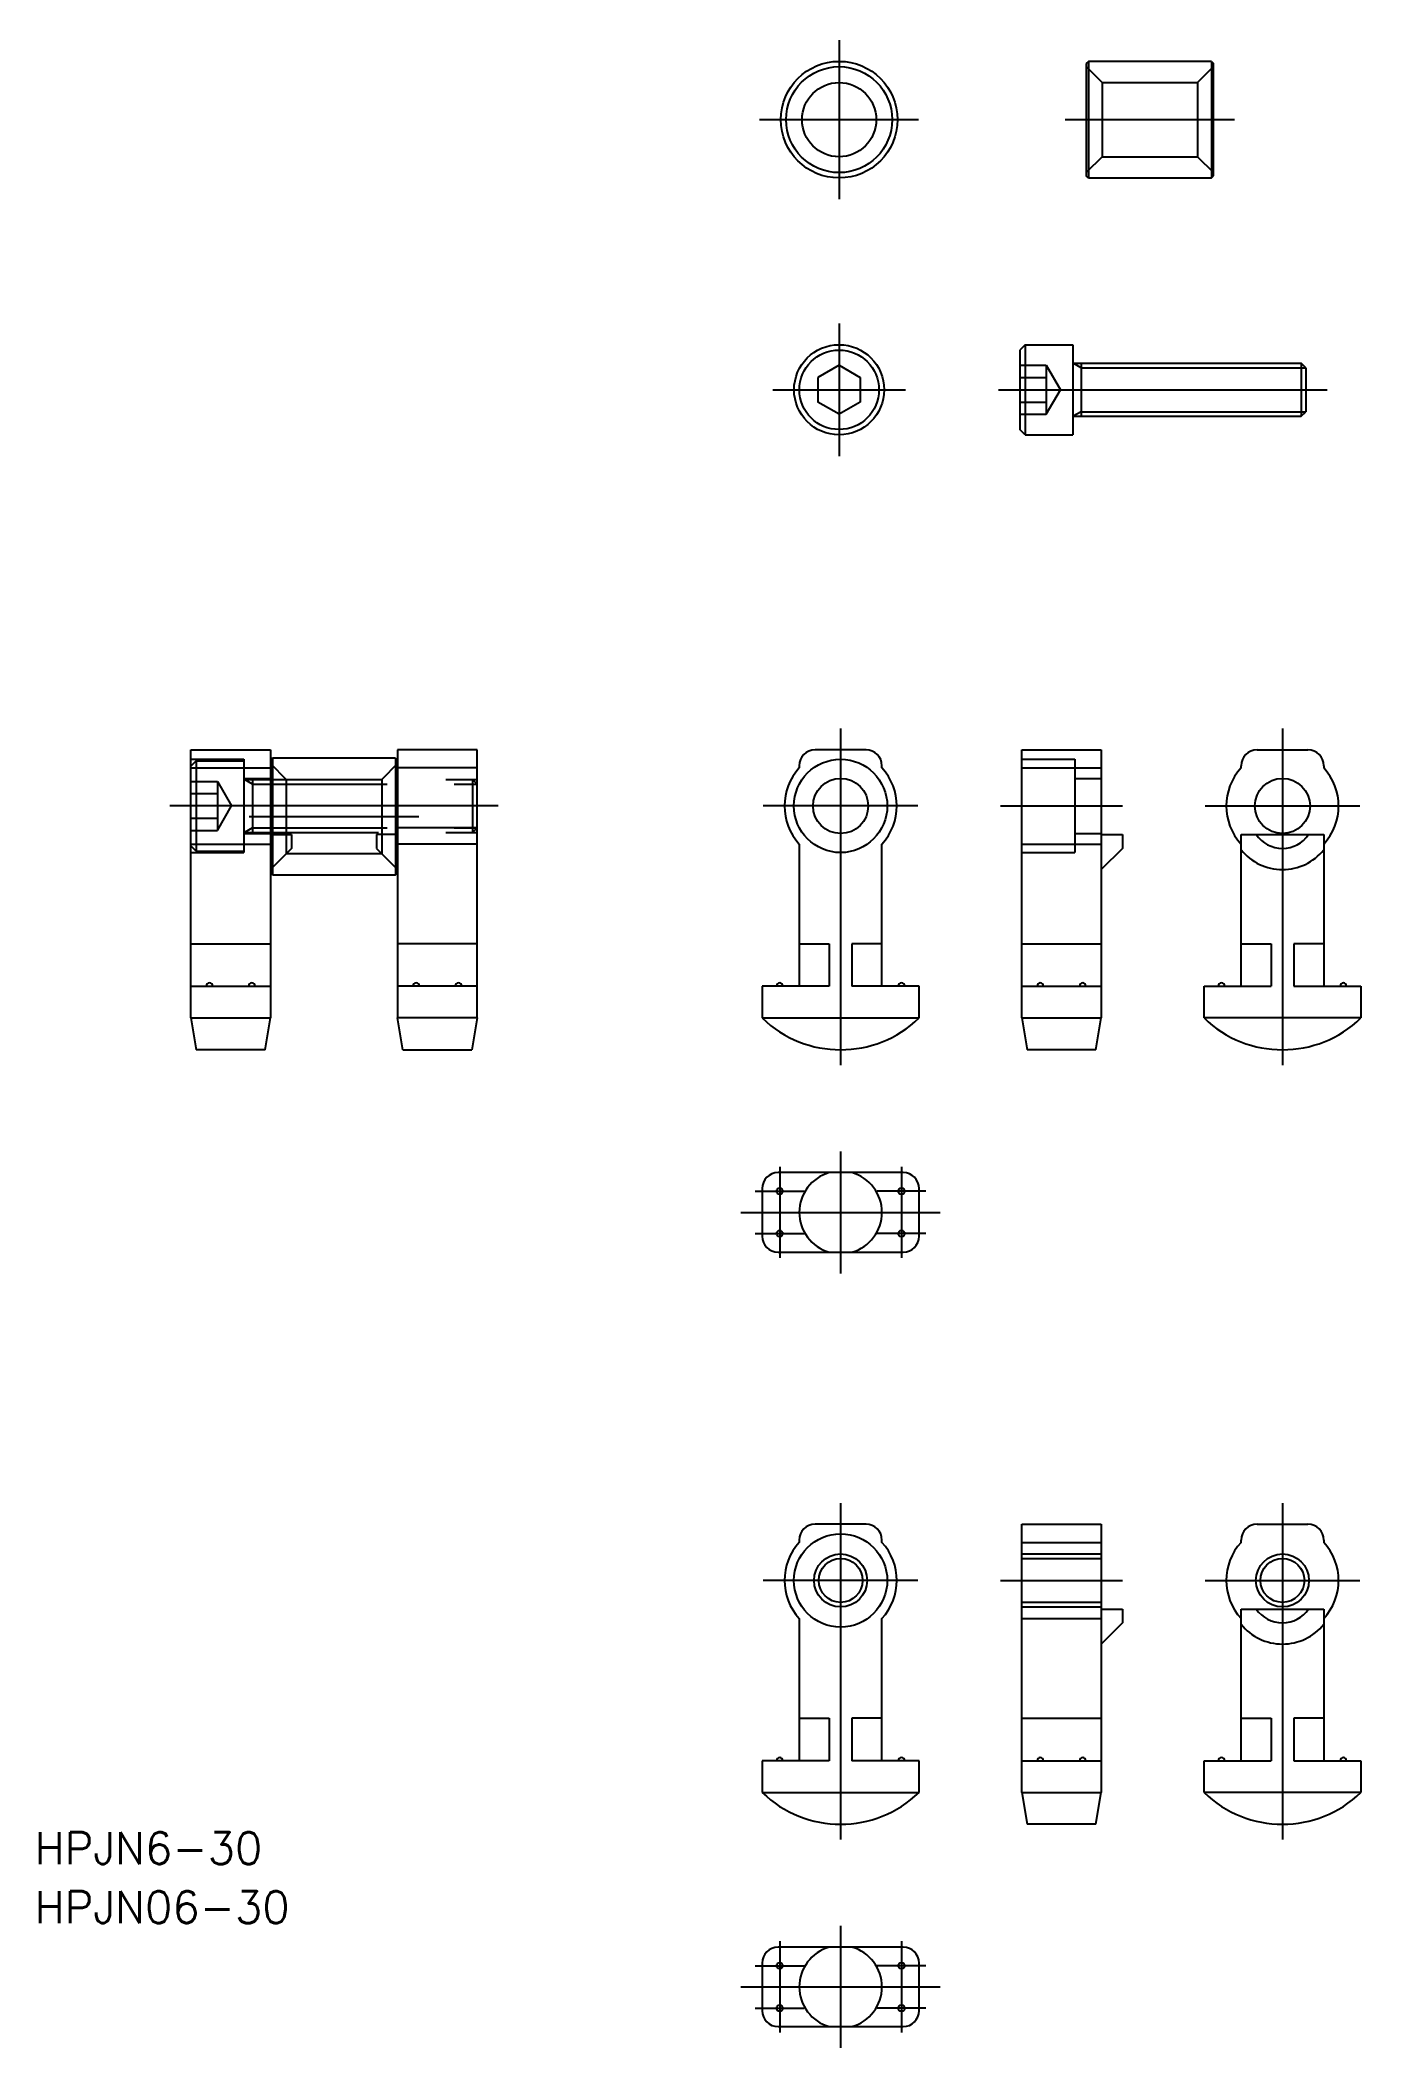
# Model space of a CAD drawing. Extents: x -76 to 49, y -6 to 184.
import ezdxf

# ---------------------------------------------------------------- set-up
doc = ezdxf.new("R2010")
doc.units = 0
doc.linetypes.add('CENTER', pattern=[50.8, 31.75, -6.35, 6.35, -6.35])
doc.linetypes.add('DASHED', pattern=[19.05, 12.7, -6.35])
doc.layers.get('0').update_dxf_attribs({"linetype": 'CONTINUOUS'})
doc.layers.add('CENTER', color=1, linetype='CENTER')
doc.styles.get("Standard").update_dxf_attribs({"font": 'txt.shx', "height": 3, "bigfont": 'bigfont.shx'})

msp = doc.modelspace()

# ---------------------------------------------------------------- linework, layer by layer
at = {"color": 7, "linetype": 'CONTINUOUS'}
for p, q in [((23.38, 181.64), (23.18, 181.44)), ((23.38, 181.64), (23.38, 170.64)), ((34.98, 181.64), (34.98, 170.64)), ((34.98, 181.64), (35.18, 181.44)), ((23.38, 170.64), (23.18, 170.84)), ((34.98, 170.64), (35.18, 170.84)), ((17.4, 154.91), (16.9, 154.41)), ((16.9, 154.41), (16.9, 146.91)), ((17.4, 154.91), (17.4, 146.41)), ((17.4, 154.91), (21.9, 154.91)), ((21.9, 154.91), (21.9, 146.41)), ((-0.14, 152.97), (-2.14, 151.81)), ((-2.14, 151.81), (-2.14, 149.5)), ((-0.14, 152.97), (1.86, 151.81)), ((1.86, 151.81), (1.86, 149.5)), ((21.9, 153.16), (43.47, 153.16)), ((22.7, 153.16), (22.7, 148.16)), ((43.47, 153.16), (43.47, 148.16)), ((43.9, 152.72), (43.47, 153.16)), ((43.9, 152.72), (43.9, 148.59)), ((-0.14, 148.35), (-2.14, 149.5)), ((1.86, 149.5), (-0.14, 148.35)), ((21.9, 148.16), (43.47, 148.16)), ((43.47, 148.16), (43.9, 148.59)), ((17.4, 146.41), (16.9, 146.91)), ((17.4, 146.41), (21.9, 146.41)), ((-61.3, 91.4), (-61.3, 116.7)), ((-61.3, 116.7), (-53.8, 116.7)), ((-53.8, 116.7), (-53.8, 91.4)), ((-53.6, 115.9), (-53.8, 115.7)), ((-53.6, 115.9), (-53.6, 104.9)), ((-42, 115.9), (-42, 104.9)), ((-42, 115.9), (-41.8, 115.7)), ((-41.8, 116.7), (-41.8, 91.4)), ((-34.3, 116.7), (-41.8, 116.7)), ((-34.3, 91.4), (-34.3, 116.7)), ((2.4, 116.7), (-2.4, 116.7)), ((17.09, 91.4), (17.09, 116.7)), ((17.09, 116.7), (24.59, 116.7)), ((24.59, 116.7), (24.59, 91.4)), ((39.29, 116.7), (44.09, 116.7)), ((-61.3, 114.99), (-53.8, 114.99)), ((-34.3, 114.99), (-41.8, 114.99)), ((-3.9, 115.2), (-3.9, 114.99)), ((3.9, 114.99), (3.9, 115.2)), ((17.09, 114.99), (24.59, 114.99)), ((37.79, 114.99), (37.79, 115.2)), ((45.59, 115.2), (45.59, 114.99)), ((-34.3, 109.34), (-41.8, 109.34)), ((24.59, 108.7), (26.59, 108.7)), ((26.59, 108.7), (26.59, 107.4)), ((37.79, 108.7), (45.59, 108.7)), ((37.79, 94.4), (37.79, 108.7)), ((45.59, 108.7), (45.59, 94.4)), ((-61.3, 107.81), (-53.8, 107.81)), ((-34.3, 107.81), (-41.8, 107.81)), ((-3.9, 107.81), (-3.9, 94.4)), ((3.9, 94.4), (3.9, 107.81)), ((17.09, 107.81), (24.59, 107.81)), ((26.59, 107.4), (24.59, 105.4)), ((-53.6, 104.9), (-53.8, 105.1)), ((-42, 104.9), (-41.8, 105.1)), ((-61.3, 98.4), (-53.8, 98.4)), ((-34.3, 98.4), (-41.8, 98.4)), ((-3.9, 98.4), (-1.07, 98.4)), ((-1.07, 98.4), (-1.07, 94.4)), ((3.9, 98.4), (1.07, 98.4)), ((1.07, 98.4), (1.07, 94.4)), ((17.09, 98.4), (24.59, 98.4)), ((37.79, 98.4), (40.62, 98.4)), ((40.62, 98.4), (40.62, 94.4)), ((45.59, 98.4), (42.76, 98.4)), ((42.76, 98.4), (42.76, 94.4)), ((-61.3, 94.4), (-53.8, 94.4)), ((-34.3, 94.4), (-41.8, 94.4)), ((-7.4, 94.4), (-7.4, 91.4)), ((-1.07, 94.4), (-7.4, 94.4)), ((7.4, 94.4), (1.07, 94.4)), ((7.4, 91.4), (7.4, 94.4)), ((17.09, 94.4), (24.59, 94.4)), ((34.29, 94.4), (40.62, 94.4)), ((34.29, 91.4), (34.29, 94.4)), ((42.76, 94.4), (49.09, 94.4)), ((49.09, 94.4), (49.09, 91.4)), ((-61.3, 91.4), (-53.8, 91.4)), ((-61.3, 91.4), (-60.8, 88.4)), ((-54.3, 88.4), (-53.8, 91.4)), ((-41.3, 88.4), (-41.8, 91.4)), ((-34.3, 91.4), (-41.8, 91.4)), ((-34.3, 91.4), (-34.8, 88.4)), ((-7.4, 91.4), (7.4, 91.4)), ((17.09, 91.4), (24.59, 91.4)), ((17.09, 91.4), (17.59, 88.4)), ((24.09, 88.4), (24.59, 91.4)), ((49.09, 91.4), (34.29, 91.4)), ((-54.3, 88.4), (-60.8, 88.4)), ((-41.3, 88.4), (-34.8, 88.4)), ((24.09, 88.4), (17.59, 88.4)), ((5.9, 76.81), (-5.9, 76.81)), ((-7.4, 75.31), (-7.4, 70.81)), ((7.4, 70.81), (7.4, 75.31)), ((-5.9, 69.31), (5.9, 69.31)), ((2.4, 43.64), (-2.4, 43.64)), ((17.09, 18.34), (17.09, 43.64)), ((17.09, 43.64), (24.59, 43.64)), ((24.59, 43.64), (24.59, 18.34)), ((39.29, 43.64), (44.09, 43.64)), ((-3.9, 42.14), (-3.9, 41.93)), ((3.9, 41.93), (3.9, 42.14)), ((17.09, 41.93), (24.59, 41.93)), ((37.79, 41.93), (37.79, 42.14)), ((45.59, 42.14), (45.59, 41.93)), ((-3.9, 34.75), (-3.9, 21.34)), ((3.9, 21.34), (3.9, 34.75)), ((17.09, 34.75), (24.59, 34.75)), ((24.59, 35.64), (26.59, 35.64)), ((26.59, 34.34), (24.59, 32.34)), ((26.59, 35.64), (26.59, 34.34)), ((37.79, 35.64), (45.59, 35.64)), ((37.79, 21.34), (37.79, 35.64)), ((45.59, 35.64), (45.59, 21.34)), ((-3.9, 25.34), (-1.07, 25.34)), ((-1.07, 25.34), (-1.07, 21.34)), ((3.9, 25.34), (1.07, 25.34)), ((1.07, 25.34), (1.07, 21.34)), ((17.09, 25.34), (24.59, 25.34)), ((37.79, 25.34), (40.62, 25.34)), ((40.62, 25.34), (40.62, 21.34)), ((45.59, 25.34), (42.76, 25.34)), ((42.76, 25.34), (42.76, 21.34)), ((-7.4, 21.34), (-7.4, 18.34)), ((-1.07, 21.34), (-7.4, 21.34)), ((7.4, 21.34), (1.07, 21.34)), ((7.4, 18.34), (7.4, 21.34)), ((17.09, 21.34), (24.59, 21.34)), ((34.29, 21.34), (40.62, 21.34)), ((34.29, 18.34), (34.29, 21.34)), ((42.76, 21.34), (49.09, 21.34)), ((49.09, 21.34), (49.09, 18.34)), ((-7.4, 18.34), (7.4, 18.34)), ((17.09, 18.34), (24.59, 18.34)), ((17.09, 18.34), (17.59, 15.34)), ((24.09, 15.34), (24.59, 18.34)), ((49.09, 18.34), (34.29, 18.34)), ((24.09, 15.34), (17.59, 15.34)), ((-7.4, 2.25), (-7.4, -2.25)), ((5.9, 3.75), (-5.9, 3.75)), ((7.4, -2.25), (7.4, 2.25)), ((-5.9, -3.75), (5.9, -3.75))]:
    msp.add_line(p, q, dxfattribs=at)
at = {"color": 3, "linetype": 'DASHED'}
for p, q in [((23.18, 181.14), (24.68, 179.64)), ((35.18, 181.14), (33.68, 179.64)), ((24.68, 179.64), (24.68, 172.64)), ((24.68, 179.64), (33.68, 179.64)), ((33.68, 179.64), (33.68, 172.64)), ((24.68, 172.64), (23.18, 171.14)), ((24.68, 172.64), (33.68, 172.64)), ((33.68, 172.64), (35.18, 171.14)), ((16.9, 152.97), (19.4, 152.97)), ((16.9, 151.81), (19.4, 151.81)), ((19.4, 152.97), (19.4, 148.35)), ((19.4, 152.97), (20.74, 150.66)), ((19.74, 152.39), (19.74, 152.39)), ((20.07, 151.81), (20.07, 151.81)), ((19.4, 148.35), (20.74, 150.66)), ((16.9, 149.5), (19.4, 149.5)), ((16.9, 148.35), (19.4, 148.35)), ((-61.3, 115.8), (-56.3, 115.8)), ((-60.8, 115.65), (-61.3, 115.15)), ((-60.8, 115.65), (-60.8, 107.15)), ((-60.8, 115.65), (-56.3, 115.65)), ((-56.3, 115.8), (-56.3, 107)), ((-56.3, 115.65), (-56.3, 107.15)), ((17.09, 115.8), (22.09, 115.8)), ((22.09, 115.8), (22.09, 107)), ((-61.3, 113.71), (-58.8, 113.71)), ((-58.8, 113.71), (-57.47, 111.4)), ((-58.8, 113.71), (-58.8, 109.09)), ((-56.3, 114), (-53.8, 114)), ((-56.3, 113.9), (-34.3, 113.9)), ((-55.5, 113.47), (-56.25, 113.9)), ((-55.5, 113.9), (-55.5, 108.9)), ((-53.8, 115.4), (-52.3, 113.9)), ((-52.3, 113.9), (-43.3, 113.9)), ((-52.3, 113.9), (-52.3, 106.9)), ((-41.8, 115.4), (-43.3, 113.9)), ((-43.3, 113.9), (-43.3, 106.9)), ((-34.73, 113.9), (-34.73, 108.9)), ((-34.73, 113.9), (-34.3, 113.47)), ((22.09, 114), (24.59, 114)), ((-61.3, 112.56), (-58.8, 112.56)), ((-58.47, 113.14), (-58.47, 113.14)), ((-58.13, 112.56), (-58.13, 112.56)), ((-55.5, 113.47), (-34.3, 113.47)), ((-61.3, 110.25), (-58.8, 110.25)), ((-58.8, 109.09), (-57.47, 111.4)), ((-61.3, 109.09), (-58.8, 109.09)), ((-56.3, 108.9), (-34.3, 108.9)), ((-56.3, 108.8), (-53.8, 108.8)), ((-55.5, 109.34), (-56.25, 108.9)), ((-55.5, 109.34), (-34.3, 109.34)), ((-53.8, 108.7), (-51.8, 108.7)), ((-51.8, 108.7), (-51.8, 107.4)), ((-41.8, 108.7), (-43.8, 108.7)), ((-43.8, 108.7), (-43.8, 107.4)), ((-34.73, 108.9), (-34.3, 109.34)), ((22.09, 108.8), (24.59, 108.8)), ((-60.8, 107.15), (-61.3, 107.65)), ((-61.3, 107), (-56.3, 107)), ((-60.8, 107.15), (-56.3, 107.15)), ((-51.8, 107.4), (-53.8, 105.4)), ((-52.3, 106.9), (-43.3, 106.9)), ((-43.8, 107.4), (-41.8, 105.4)), ((17.09, 107), (22.09, 107)), ((17.09, 40.84), (24.59, 40.84)), ((17.09, 40.41), (24.59, 40.41)), ((17.09, 36.28), (24.59, 36.28)), ((17.09, 35.84), (24.59, 35.84))]:
    msp.add_line(p, q, dxfattribs=at)
at = {"color": 3, "linetype": 'CONTINUOUS'}
for p, q in [((22.7, 152.72), (21.95, 153.16)), ((22.7, 152.72), (43.9, 152.72)), ((22.7, 148.59), (21.95, 148.16)), ((22.7, 148.59), (43.9, 148.59))]:
    msp.add_line(p, q, dxfattribs=at)
at = {"color": 7, "linetype": 'CONTINUOUS'}
for points in [[(23.18, 181.44), (23.18, 170.84)], [(34.98, 181.64), (23.38, 181.64)], [(35.18, 170.84), (35.18, 181.44)], [(23.38, 170.64), (34.98, 170.64)], [(-42, 115.9), (-53.6, 115.9)], [(-53.6, 104.9), (-42, 104.9)]]:
    msp.add_lwpolyline(points, dxfattribs=at)
for centre, radius in [((-0.14, 176.14), 5.5), ((-0.14, 176.14), 5), ((-0.14, 176.14), 3.5), ((-0.14, 150.66), 4.25), ((-0.14, 150.66), 3.75), ((0, 111.4), 4.4), ((0, 111.4), 2.6), ((41.69, 111.4), 2.6), ((-5.75, 75.06), 0.3), ((5.75, 75.06), 0.3), ((-5.75, 71.06), 0.3), ((5.75, 71.06), 0.3), ((0, 38.34), 4.4), ((0, 38.34), 2.07), ((41.69, 38.34), 2.07), ((-5.75, 2), 0.3), ((5.75, 2), 0.3), ((-5.75, -2), 0.3), ((5.75, -2), 0.3)]:
    msp.add_circle(centre, radius, dxfattribs=at)
at = {"color": 3, "linetype": 'CONTINUOUS'}
for centre in [(0, 38.34), (41.69, 38.34)]:
    msp.add_circle(centre, 2.5, dxfattribs=at)
at = {"color": 7, "linetype": 'CONTINUOUS'}
for centre, radius, start, end in [((-2.4, 115.2), 1.5, 90, 180), ((2.4, 115.2), 1.5, 0, 90), ((39.29, 115.2), 1.5, 90, 180), ((44.09, 115.2), 1.5, 0, 90), ((0, 111.4), 5.3, 137.379, 222.621), ((0, 111.4), 5.3, 317.379, 42.621), ((41.69, 111.4), 5.3, 137.379, 222.621), ((41.69, 111.4), 5.3, 317.379, 42.621), ((41.69, 110.4), 3, 214.5181, 325.4819), ((41.69, 110.4), 5, 218.7394, 321.2606), ((-59.55, 94.4), 0.3, 0, 180), ((-55.55, 94.4), 0.3, 0, 180), ((-40.05, 94.4), 0.3, 0, 180), ((-36.05, 94.4), 0.3, 360, 180), ((-5.75, 94.4), 0.3, 0, 180), ((5.75, 94.4), 0.3, 0, 180), ((18.84, 94.4), 0.3, 0, 180), ((22.84, 94.4), 0.3, 0, 180), ((35.94, 94.4), 0.3, 0, 180), ((47.44, 94.4), 0.3, 0, 180), ((0, 99.03), 10.63, 225.8642, 314.1358), ((41.69, 99.03), 10.63, 225.8642, 314.1358), ((-5.9, 75.31), 1.5, 90, 180), ((0, 73.06), 3.9, 105.9424, 254.0576), ((0, 73.06), 3.9, 285.9424, 74.0576), ((5.9, 75.31), 1.5, 0, 90), ((-5.9, 70.81), 1.5, 180, 270), ((5.9, 70.81), 1.5, 270, 0), ((-2.4, 42.14), 1.5, 90, 180), ((2.4, 42.14), 1.5, 0, 90), ((39.29, 42.14), 1.5, 90, 180), ((44.09, 42.14), 1.5, 0, 90), ((0, 38.34), 5.3, 137.379, 222.621), ((0, 38.34), 5.3, 317.379, 42.621), ((41.69, 38.34), 5.3, 137.379, 222.621), ((41.69, 38.34), 5.3, 317.379, 42.621), ((41.69, 37.34), 5, 218.7394, 321.2606), ((41.69, 37.34), 3, 214.5181, 325.4819), ((-5.75, 21.34), 0.3, 0, 180), ((5.75, 21.34), 0.3, 0, 180), ((18.84, 21.34), 0.3, 0, 180), ((22.84, 21.34), 0.3, 0, 180), ((35.94, 21.34), 0.3, 0, 180), ((47.44, 21.34), 0.3, 0, 180), ((0, 25.97), 10.63, 225.8642, 314.1358), ((41.69, 25.97), 10.63, 225.8642, 314.1358), ((-5.9, 2.25), 1.5, 90, 180), ((0, 0), 3.9, 105.9424, 254.0576), ((0, 0), 3.9, 285.9424, 74.0576), ((5.9, 2.25), 1.5, 0, 90), ((-5.9, -2.25), 1.5, 180, 270), ((5.9, -2.25), 1.5, 270, 0)]:
    msp.add_arc(centre, radius, start, end, dxfattribs=at)
at = {"layer": 'CENTER', "color": 1, "linetype": 'CENTER'}
for p, q in [((-0.14, 183.64), (-0.14, 168.64)), ((-7.64, 176.14), (7.36, 176.14)), ((21.18, 176.14), (37.18, 176.14)), ((-0.14, 156.91), (-0.14, 144.41)), ((-6.39, 150.66), (6.11, 150.66)), ((14.9, 150.66), (45.9, 150.66)), ((0, 118.7), (0, 86.4)), ((41.69, 118.7), (41.69, 86.4)), ((-32.3, 111.4), (-63.3, 111.4)), ((-55.8, 110.4), (-39.8, 110.4)), ((7.3, 111.4), (-7.3, 111.4)), ((15.09, 111.4), (26.59, 111.4)), ((34.39, 111.4), (48.99, 111.4)), ((0, 78.81), (0, 67.31)), ((-5.75, 77.36), (-5.75, 68.76)), ((5.75, 77.36), (5.75, 68.76)), ((-8.05, 75.06), (-3.45, 75.06)), ((8.05, 75.06), (3.45, 75.06)), ((-9.4, 73.06), (9.4, 73.06)), ((-8.05, 71.06), (-3.45, 71.06)), ((8.05, 71.06), (3.45, 71.06)), ((0, 45.64), (0, 13.34)), ((41.69, 45.64), (41.69, 13.34)), ((7.3, 38.34), (-7.3, 38.34)), ((15.09, 38.34), (26.59, 38.34)), ((34.39, 38.34), (48.99, 38.34)), ((0, 5.75), (0, -5.75)), ((-5.75, 4.3), (-5.75, -4.3)), ((5.75, 4.3), (5.75, -4.3)), ((-8.05, 2), (-3.45, 2)), ((8.05, 2), (3.45, 2)), ((-9.4, 0), (9.4, 0)), ((-6.4, 0), (-5.1, 0)), ((-8.05, -2), (-3.45, -2)), ((8.05, -2), (3.45, -2))]:
    msp.add_line(p, q, dxfattribs=at)

# ---------------------------------------------------------------- texts
at = {"color": 7, "linetype": 'CONTINUOUS'}
for s, p in [('HPJN6-30', (-76.04, 11.59)), ('HPJN06-30', (-76.04, 6.02))]:
    msp.add_text(s, height=3, dxfattribs=at).set_placement(p)

doc.saveas('drawing.dxf')
